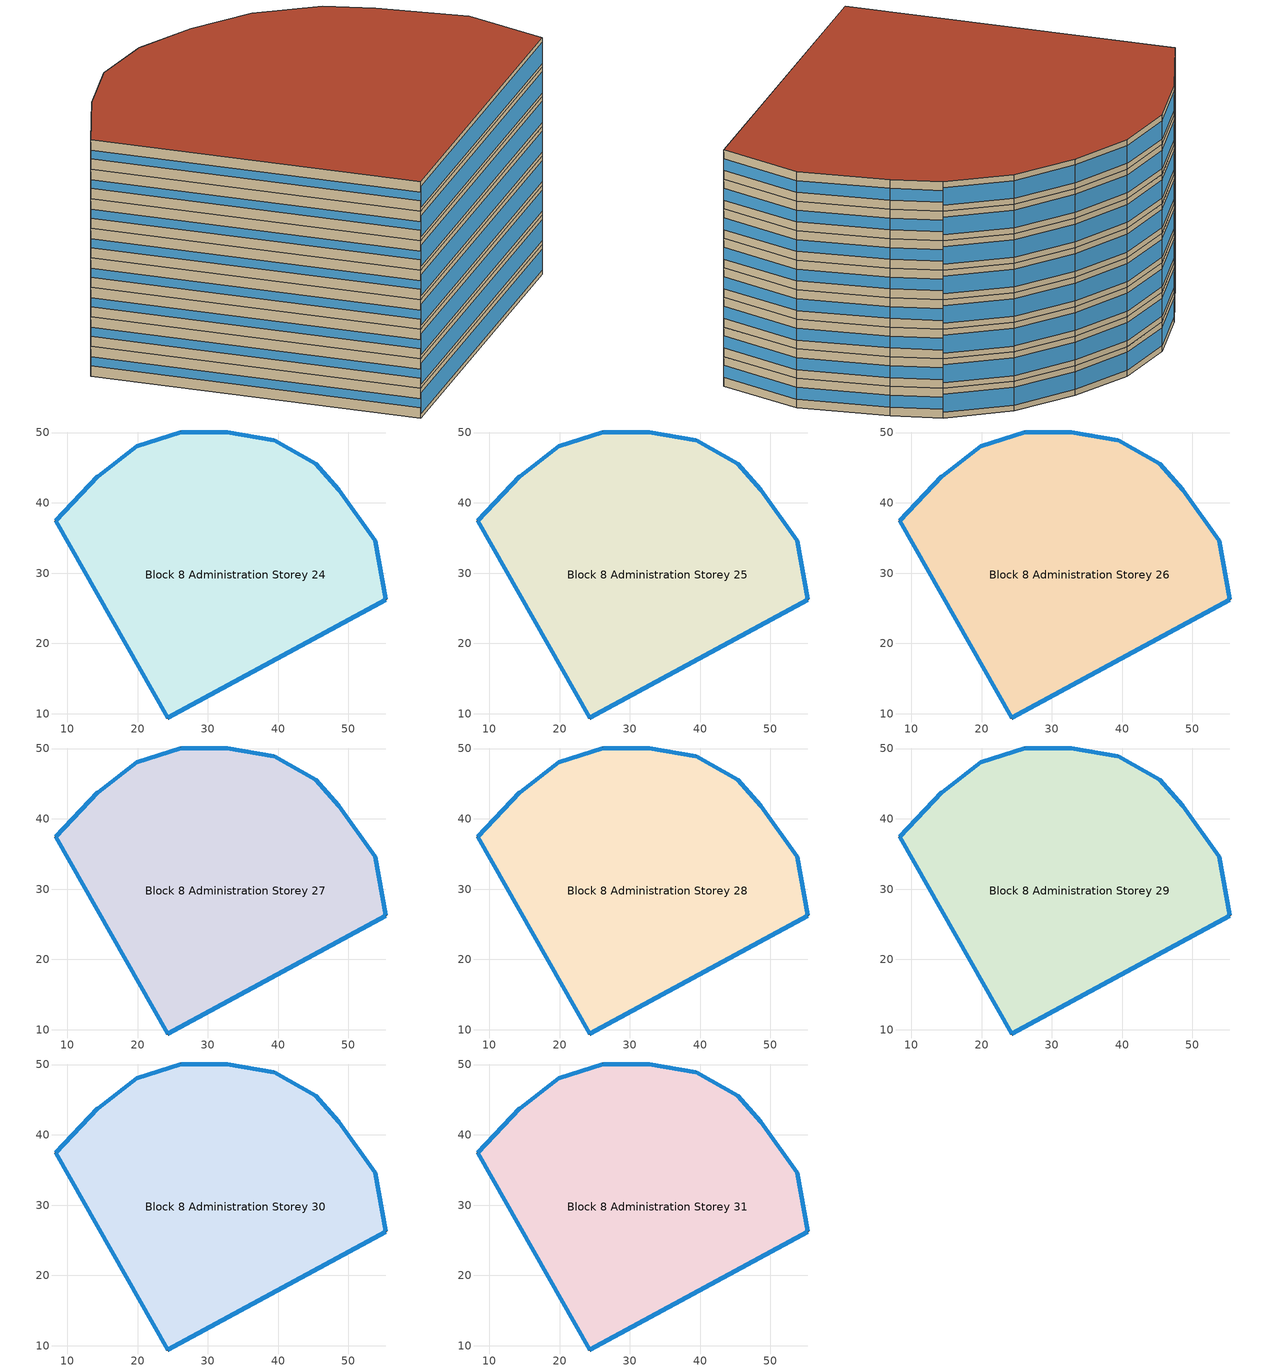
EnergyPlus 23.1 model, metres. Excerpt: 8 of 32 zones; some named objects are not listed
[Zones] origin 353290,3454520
Block 8 Administration Storey 24
 floor outside (Project Floor): 48.65,41.87 53.79,34.6 55.3,26.26 24.29,9.4 8.38,37.45 14.38,43.79 19.87,48.04 26.19,50.06 32.76,50.08 39.41,48.88 45.37,45.58 z72
 wall outside (Project Wall): 8.38,37.45 24.29,9.4 55.3,26.26 53.79,34.6 48.65,41.87 45.37,45.58 39.41,48.88 32.76,50.08 26.19,50.06 19.87,48.04 14.38,43.79 8.38,37.45 z72:75
 window (Administration_west_window_construction): 8.39,37.43 24.28,9.41 / 14.38,43.79 8.39,37.45 z73.05:73.95
 window (Administration_south_window_construction): 24.3,9.4 55.28,26.25 z72.45:74.55
 window (Administration_east_window_construction): 55.3,26.26 53.79,34.59 / 53.79,34.6 48.66,41.87 / 48.65,41.88 45.37,45.58 z72.9:74.1
 window (Administration_north_window_construction): 45.37,45.58 39.42,48.87 / 39.41,48.88 32.76,50.08 / 32.76,50.08 26.19,50.06 / 26.18,50.06 19.87,48.04 / 19.87,48.04 14.38,43.79 z72.6:74.4
 roof outside (Project Ceiling): 55.3,26.26 53.79,34.6 48.65,41.87 45.37,45.58 39.41,48.88 32.76,50.08 26.19,50.06 19.87,48.04 14.38,43.79 8.38,37.45 24.29,9.4 z75
Block 8 Administration Storey 25
 floor outside (Project Floor): 48.65,41.87 53.79,34.6 55.3,26.26 24.29,9.4 8.38,37.45 14.38,43.79 19.87,48.04 26.19,50.06 32.76,50.08 39.41,48.88 45.37,45.58 z75
 wall outside (Project Wall): 8.38,37.45 24.29,9.4 55.3,26.26 53.79,34.6 48.65,41.87 45.37,45.58 39.41,48.88 32.76,50.08 26.19,50.06 19.87,48.04 14.38,43.79 8.38,37.45 z75:78
 window (Administration_west_window_construction): 8.39,37.43 24.28,9.41 / 14.38,43.79 8.39,37.45 z76.05:76.95
 window (Administration_south_window_construction): 24.3,9.4 55.28,26.25 z75.45:77.55
 window (Administration_east_window_construction): 55.3,26.26 53.79,34.59 / 53.79,34.6 48.66,41.87 / 48.65,41.88 45.37,45.58 z75.9:77.1
 window (Administration_north_window_construction): 45.37,45.58 39.42,48.87 / 39.41,48.88 32.76,50.08 / 32.76,50.08 26.19,50.06 / 26.18,50.06 19.87,48.04 / 19.87,48.04 14.38,43.79 z75.6:77.4
 roof outside (Project Ceiling): 55.3,26.26 53.79,34.6 48.65,41.87 45.37,45.58 39.41,48.88 32.76,50.08 26.19,50.06 19.87,48.04 14.38,43.79 8.38,37.45 24.29,9.4 z78
Block 8 Administration Storey 26
 floor outside (Project Floor): 48.65,41.87 53.79,34.6 55.3,26.26 24.29,9.4 8.38,37.45 14.38,43.79 19.87,48.04 26.19,50.06 32.76,50.08 39.41,48.88 45.37,45.58 z78
 wall outside (Project Wall): 8.38,37.45 24.29,9.4 55.3,26.26 53.79,34.6 48.65,41.87 45.37,45.58 39.41,48.88 32.76,50.08 26.19,50.06 19.87,48.04 14.38,43.79 8.38,37.45 z78:81
 window (Administration_west_window_construction): 8.39,37.43 24.28,9.41 / 14.38,43.79 8.39,37.45 z79.05:79.95
 window (Administration_south_window_construction): 24.3,9.4 55.28,26.25 z78.45:80.55
 window (Administration_east_window_construction): 55.3,26.26 53.79,34.59 / 53.79,34.6 48.66,41.87 / 48.65,41.88 45.37,45.58 z78.9:80.1
 window (Administration_north_window_construction): 45.37,45.58 39.42,48.87 / 39.41,48.88 32.76,50.08 / 32.76,50.08 26.19,50.06 / 26.18,50.06 19.87,48.04 / 19.87,48.04 14.38,43.79 z78.6:80.4
 roof outside (Project Ceiling): 55.3,26.26 53.79,34.6 48.65,41.87 45.37,45.58 39.41,48.88 32.76,50.08 26.19,50.06 19.87,48.04 14.38,43.79 8.38,37.45 24.29,9.4 z81
Block 8 Administration Storey 27
 floor outside (Project Floor): 48.65,41.87 53.79,34.6 55.3,26.26 24.29,9.4 8.38,37.45 14.38,43.79 19.87,48.04 26.19,50.06 32.76,50.08 39.41,48.88 45.37,45.58 z81
 wall outside (Project Wall): 8.38,37.45 24.29,9.4 55.3,26.26 53.79,34.6 48.65,41.87 45.37,45.58 39.41,48.88 32.76,50.08 26.19,50.06 19.87,48.04 14.38,43.79 8.38,37.45 z81:84
 window (Administration_west_window_construction): 8.39,37.43 24.28,9.41 / 14.38,43.79 8.39,37.45 z82.05:82.95
 window (Administration_south_window_construction): 24.3,9.4 55.28,26.25 z81.45:83.55
 window (Administration_east_window_construction): 55.3,26.26 53.79,34.59 / 53.79,34.6 48.66,41.87 / 48.65,41.88 45.37,45.58 z81.9:83.1
 window (Administration_north_window_construction): 45.37,45.58 39.42,48.87 / 39.41,48.88 32.76,50.08 / 32.76,50.08 26.19,50.06 / 26.18,50.06 19.87,48.04 / 19.87,48.04 14.38,43.79 z81.6:83.4
 roof outside (Project Ceiling): 55.3,26.26 53.79,34.6 48.65,41.87 45.37,45.58 39.41,48.88 32.76,50.08 26.19,50.06 19.87,48.04 14.38,43.79 8.38,37.45 24.29,9.4 z84
Block 8 Administration Storey 28
 floor outside (Project Floor): 48.65,41.87 53.79,34.6 55.3,26.26 24.29,9.4 8.38,37.45 14.38,43.79 19.87,48.04 26.19,50.06 32.76,50.08 39.41,48.88 45.37,45.58 z84
 wall outside (Project Wall): 8.38,37.45 24.29,9.4 55.3,26.26 53.79,34.6 48.65,41.87 45.37,45.58 39.41,48.88 32.76,50.08 26.19,50.06 19.87,48.04 14.38,43.79 8.38,37.45 z84:87
 window (Administration_west_window_construction): 8.39,37.43 24.28,9.41 / 14.38,43.79 8.39,37.45 z85.05:85.95
 window (Administration_south_window_construction): 24.3,9.4 55.28,26.25 z84.45:86.55
 window (Administration_east_window_construction): 55.3,26.26 53.79,34.59 / 53.79,34.6 48.66,41.87 / 48.65,41.88 45.37,45.58 z84.9:86.1
 window (Administration_north_window_construction): 45.37,45.58 39.42,48.87 / 39.41,48.88 32.76,50.08 / 32.76,50.08 26.19,50.06 / 26.18,50.06 19.87,48.04 / 19.87,48.04 14.38,43.79 z84.6:86.4
 roof outside (Project Ceiling): 55.3,26.26 53.79,34.6 48.65,41.87 45.37,45.58 39.41,48.88 32.76,50.08 26.19,50.06 19.87,48.04 14.38,43.79 8.38,37.45 24.29,9.4 z87
Block 8 Administration Storey 29
 floor outside (Project Floor): 48.65,41.87 53.79,34.6 55.3,26.26 24.29,9.4 8.38,37.45 14.38,43.79 19.87,48.04 26.19,50.06 32.76,50.08 39.41,48.88 45.37,45.58 z87
 wall outside (Project Wall): 8.38,37.45 24.29,9.4 55.3,26.26 53.79,34.6 48.65,41.87 45.37,45.58 39.41,48.88 32.76,50.08 26.19,50.06 19.87,48.04 14.38,43.79 8.38,37.45 z87:90
 window (Administration_west_window_construction): 8.39,37.43 24.28,9.41 / 14.38,43.79 8.39,37.45 z88.05:88.95
 window (Administration_south_window_construction): 24.3,9.4 55.28,26.25 z87.45:89.55
 window (Administration_east_window_construction): 55.3,26.26 53.79,34.59 / 53.79,34.6 48.66,41.87 / 48.65,41.88 45.37,45.58 z87.9:89.1
 window (Administration_north_window_construction): 45.37,45.58 39.42,48.87 / 39.41,48.88 32.76,50.08 / 32.76,50.08 26.19,50.06 / 26.18,50.06 19.87,48.04 / 19.87,48.04 14.38,43.79 z87.6:89.4
 roof outside (Project Ceiling): 55.3,26.26 53.79,34.6 48.65,41.87 45.37,45.58 39.41,48.88 32.76,50.08 26.19,50.06 19.87,48.04 14.38,43.79 8.38,37.45 24.29,9.4 z90
Block 8 Administration Storey 30
 floor outside (Project Floor): 48.65,41.87 53.79,34.6 55.3,26.26 24.29,9.4 8.38,37.45 14.38,43.79 19.87,48.04 26.19,50.06 32.76,50.08 39.41,48.88 45.37,45.58 z90
 wall outside (Project Wall): 8.38,37.45 24.29,9.4 55.3,26.26 53.79,34.6 48.65,41.87 45.37,45.58 39.41,48.88 32.76,50.08 26.19,50.06 19.87,48.04 14.38,43.79 8.38,37.45 z90:93
 window (Administration_west_window_construction): 8.39,37.43 24.28,9.41 / 14.38,43.79 8.39,37.45 z91.05:91.95
 window (Administration_south_window_construction): 24.3,9.4 55.28,26.25 z90.45:92.55
 window (Administration_east_window_construction): 55.3,26.26 53.79,34.59 / 53.79,34.6 48.66,41.87 / 48.65,41.88 45.37,45.58 z90.9:92.1
 window (Administration_north_window_construction): 45.37,45.58 39.42,48.87 / 39.41,48.88 32.76,50.08 / 32.76,50.08 26.19,50.06 / 26.18,50.06 19.87,48.04 / 19.87,48.04 14.38,43.79 z90.6:92.4
 roof outside (Project Ceiling): 55.3,26.26 53.79,34.6 48.65,41.87 45.37,45.58 39.41,48.88 32.76,50.08 26.19,50.06 19.87,48.04 14.38,43.79 8.38,37.45 24.29,9.4 z93
Block 8 Administration Storey 31
 floor outside (Project Floor): 48.65,41.87 53.79,34.6 55.3,26.26 24.29,9.4 8.38,37.45 14.38,43.79 19.87,48.04 26.19,50.06 32.76,50.08 39.41,48.88 45.37,45.58 z93
 wall outside (Project Wall): 8.38,37.45 24.29,9.4 55.3,26.26 53.79,34.6 48.65,41.87 45.37,45.58 39.41,48.88 32.76,50.08 26.19,50.06 19.87,48.04 14.38,43.79 8.38,37.45 z93:96
 window (Administration_west_window_construction): 8.39,37.43 24.28,9.41 / 14.38,43.79 8.39,37.45 z94.05:94.95
 window (Administration_south_window_construction): 24.3,9.4 55.28,26.25 z93.45:95.55
 window (Administration_east_window_construction): 55.3,26.26 53.79,34.59 / 53.79,34.6 48.66,41.87 / 48.65,41.88 45.37,45.58 z93.9:95.1
 window (Administration_north_window_construction): 45.37,45.58 39.42,48.87 / 39.41,48.88 32.76,50.08 / 32.76,50.08 26.19,50.06 / 26.18,50.06 19.87,48.04 / 19.87,48.04 14.38,43.79 z93.6:95.4
 roof outside (Project Flat Roof): 55.3,26.26 53.79,34.6 48.65,41.87 45.37,45.58 39.41,48.88 32.76,50.08 26.19,50.06 19.87,48.04 14.38,43.79 8.38,37.45 24.29,9.4 z96
[Building]
Building_1: North Axis=0; Terrain=City; Loads Convergence Tolerance Value=0.04; Temperature Convergence Tolerance Value=0.4; Solar Distribution=FullExterior; Maximum Number of Warmup Days=25; Minimum Number of Warmup Days=6
[Site:Location]
CHN Design_Conditions: Latitude=30; Longitude=114; Time Zone=8; Elevation=12
[SIZINGPERIOD:DESIGNDAY] Day of Month=21; DryBulb Temperature Range Modifier Type=DefaultMultipliers; Humidity Condition Type=Wetbulb; Barometric Pressure=101181; Rain Indicator=No; Snow Indicator=No; Daylight Saving Time Indicator=No; Sky Clearness=0; Begin Environment Reset Mode=FullResetAtBeginEnvironment
Name | Month | Day Type | Maximum DryBulb Temperature | Daily DryBulb Temperature Range | Wetbulb or DewPoint at Maximum DryBulb | Wind Speed | Wind Direction | Solar Model Indicator | ASHRAE Clear Sky Optical Depth for Beam Irradiance taub | ASHRAE Clear Sky Optical Depth for Diffuse Irradiance taud
Ann Htg 99.6% Condns DB | 1 | WinterDesignDay | -10 | 0 | -4.8 | 1 | 340 | ASHRAEClearSky | 0 | 0
Ann Clg .4% Condns DB=>MWB | 7 | SummerDesignDay | 40 | 6.6 | 27.1 | 3.5 | 220 | ASHRAETau | 0.781 | 1.413
[MATERIAL]
DefaultMaterial: Roughness=Rough; Thickness=0.1; Conductivity=0.1; Density=1000; Specific Heat=1000; Thermal Absorptance=0.9; Solar Absorptance=0.7; Visible Absorptance=0.7
[WINDOWMATERIAL:SIMPLEGLAZINGSYSTEM] UFactor=3; Visible Transmittance=0.6
Name | Solar Heat Gain Coefficient
Administration_east_window; Administration_south_window; Administration_west_window | 0.3
Administration_north_window | 0.35
[CONSTRUCTION]
Project Wall; Project Floor; Project Flat Roof; Project Ceiling: DefaultMaterial
Administration_east_window_construction: Administration_east_window
Administration_south_window_construction: Administration_south_window
Administration_west_window_construction: Administration_west_window
Administration_north_window_construction: Administration_north_window
[SPACE] Ceiling Height=autocalculate; Volume=autocalculate; Floor Area=autocalculate; Space Type=Administration
Name | Zone
Block 8 Administration Storey 24_space | Block 8 Administration Storey 24
Block 8 Administration Storey 25_space | Block 8 Administration Storey 25
Block 8 Administration Storey 26_space | Block 8 Administration Storey 26
Block 8 Administration Storey 27_space | Block 8 Administration Storey 27
Block 8 Administration Storey 28_space | Block 8 Administration Storey 28
Block 8 Administration Storey 29_space | Block 8 Administration Storey 29
Block 8 Administration Storey 30_space | Block 8 Administration Storey 30
Block 8 Administration Storey 31_space | Block 8 Administration Storey 31
[SPACELIST]
Administration: Block 8 Administration Storey 0_space, Block 8 Administration Storey 1_space, Block 8 Administration Storey 2_space, Block 8 Administration Storey 3_space, Block 8 Administration Storey 4_space, Block 8 Administration Storey 5_space, Block 8 Administration Storey 6_space, Block 8 Administration Storey 7_space, Block 8 Administration Storey 8_space, Block 8 Administration Storey 9_space, Block 8 Administration Storey 10_space, Block 8 Administration Storey 11_space, Block 8 Administration Storey 12_space, Block 8 Administration Storey 13_space, Block 8 Administration Storey 14_space, Block 8 Administration Storey 15_space, Block 8 Administration Storey 16_space, Block 8 Administration Storey 17_space, Block 8 Administration Storey 18_space, Block 8 Administration Storey 19_space, Block 8 Administration Storey 20_space, Block 8 Administration Storey 21_space, Block 8 Administration Storey 22_space, Block 8 Administration Storey 23_space, Block 8 Administration Storey 24_space, Block 8 Administration Storey 25_space, Block 8 Administration Storey 26_space, Block 8 Administration Storey 27_space, Block 8 Administration Storey 28_space, Block 8 Administration Storey 29_space, Block 8 Administration Storey 30_space, Block 8 Administration Storey 31_space
[ZONE] Type=1; Multiplier=1; Ceiling Height=autocalculate; Volume=autocalculate; Floor Area=autocalculate; Part of Total Floor Area=Yes
Block 8 Administration Storey 24; Block 8 Administration Storey 25; Block 8 Administration Storey 26; Block 8 Administration Storey 27; Block 8 Administration Storey 28; Block 8 Administration Storey 29; Block 8 Administration Storey 30; Block 8 Administration Storey 31
[PEOPLE]
People_for_administration: Zone or ZoneList or Space or SpaceList=Administration; Number of People Schedule=SeasonalSchedule_Schedule_administration_people; Number of People Calculation Method=People/Area; People per Floor Area=0.125; Fraction Radiant=0.3; Sensible Heat Fraction=autocalculate; Activity Level Schedule=SeasonalSchedule_Schedule_administration_activity; Carbon Dioxide Generation Rate=3.82e-08; Enable ASHRAE 55 Comfort Warnings=No; Mean Radiant Temperature Calculation Type=ZoneAveraged; Clothing Insulation Calculation Method=ClothingInsulationSchedule; Cold Stress Temperature Threshold=15.56; Heat Stress Temperature Threshold=30
[LIGHTS]
Light_for_administration: Zone or ZoneList or Space or SpaceList=Administration; Schedule=SeasonalSchedule_administration_lighting; Design Level Calculation Method=Watts/Area; Watts per Zone Floor Area=8; Return Air Fraction=0; Fraction Radiant=0.32; Fraction Visible=0.25; Fraction Replaceable=1; EndUse Subcategory=General; Return Air Fraction Calculated from Plenum Temperature=No; Return Air Fraction Function of Plenum Temperature Coefficient 1=0; Return Air Fraction Function of Plenum Temperature Coefficient 2=0
[ELECTRICEQUIPMENT]
Equipment_for_administration: Zone or ZoneList or Space or SpaceList=Administration; Schedule=SeasonalSchedule_Schedule_administration_equipment; Design Level Calculation Method=Watts/Area; Watts per Zone Floor Area=15; Fraction Latent=0; Fraction Radiant=0; Fraction Lost=0; EndUse Subcategory=Electric Equipment
[DAYLIGHTING:CONTROLS] Illuminance Setpoint at Reference Point 1=300
Name | Zone or Space | Glare Calculation Daylighting Reference Point | Daylighting Reference Point 1
Dlight_Block 8 Administration Storey 24 | Block 8 Administration Storey 24 | Rpoint_Block 8 Administration Storey 24 | Rpoint_Block 8 Administration Storey 24
Dlight_Block 8 Administration Storey 25 | Block 8 Administration Storey 25 | Rpoint_Block 8 Administration Storey 25 | Rpoint_Block 8 Administration Storey 25
Dlight_Block 8 Administration Storey 26 | Block 8 Administration Storey 26 | Rpoint_Block 8 Administration Storey 26 | Rpoint_Block 8 Administration Storey 26
Dlight_Block 8 Administration Storey 27 | Block 8 Administration Storey 27 | Rpoint_Block 8 Administration Storey 27 | Rpoint_Block 8 Administration Storey 27
Dlight_Block 8 Administration Storey 28 | Block 8 Administration Storey 28 | Rpoint_Block 8 Administration Storey 28 | Rpoint_Block 8 Administration Storey 28
Dlight_Block 8 Administration Storey 29 | Block 8 Administration Storey 29 | Rpoint_Block 8 Administration Storey 29 | Rpoint_Block 8 Administration Storey 29
Dlight_Block 8 Administration Storey 30 | Block 8 Administration Storey 30 | Rpoint_Block 8 Administration Storey 30 | Rpoint_Block 8 Administration Storey 30
Dlight_Block 8 Administration Storey 31 | Block 8 Administration Storey 31 | Rpoint_Block 8 Administration Storey 31 | Rpoint_Block 8 Administration Storey 31
[HVACTEMPLATE:ZONE:IDEALLOADSAIRSYSTEM] Template Thermostat=Thermostat_for_administration; Maximum Heating Supply Air Temperature=50; Minimum Cooling Supply Air Temperature=13; Maximum Heating Supply Air Humidity Ratio=0.0156; Minimum Cooling Supply Air Humidity Ratio=0.0077; Heating Limit=NoLimit; Cooling Limit=NoLimit; Dehumidification Control Type=ConstantSensibleHeatRatio; Cooling Sensible Heat Ratio=0.7; Dehumidification Setpoint=60; Humidification Control Type=None; Humidification Setpoint=30; Outdoor Air Method=DetailedSpecification; Outdoor Air Flow Rate per Person=0.00944; Outdoor Air Flow Rate per Zone Floor Area=0; Outdoor Air Flow Rate per Zone=0; Design Specification Outdoor Air Object=Ventilation_for_administration; Demand Controlled Ventilation Type=None; Outdoor Air Economizer Type=NoEconomizer; Heat Recovery Type=None; Sensible Heat Recovery Effectiveness=0.7; Latent Heat Recovery Effectiveness=0.65
Block 8 Administration Storey 24; Block 8 Administration Storey 25; Block 8 Administration Storey 26; Block 8 Administration Storey 27; Block 8 Administration Storey 28; Block 8 Administration Storey 29; Block 8 Administration Storey 30; Block 8 Administration Storey 31
[DESIGNSPECIFICATION:OUTDOORAIR]
Ventilation_for_administration: Outdoor Air Method=Flow/Person; Outdoor Air Flow per Person=0.00833333; Outdoor Air Flow per Zone Floor Area=0; Outdoor Air Flow per Zone=0; Outdoor Air Flow Air Changes per Hour=0
[SCHEDULE:DAY:HOURLY]
Schedule_administration_lighting_weekday_hourly: 0.2, 0.2, 0.2, 0.2, 0.2, 0.2, 0.2, 0.5, 0.95, 0.95, 0.95, 0.8, 0.8, 0.95, 0.95, 0.95, 0.95, 0.95, 0.3, 0.2, 0.2, 0.2, 0.2, 0.2
Schedule_administration_lighting_holiday_hourly: 0.2, 0.2, 0.2, 0.2, 0.2, 0.2, 0.2, 0.25, 0.475, 0.475, 0.475, 0.4, 0.4, 0.475, 0.475, 0.475, 0.475, 0.475, 0.2, 0.2, 0.2, 0.2, 0.2, 0.2
Schedule_administration_equipment_weekday_hourly: 0.2, 0.2, 0.2, 0.2, 0.2, 0.2, 0.2, 0.5, 0.95, 0.95, 0.95, 0.5, 0.5, 0.95, 0.95, 0.95, 0.95, 0.3, 0.2, 0.2, 0.2, 0.2, 0.2, 0.2
Schedule_administration_equipment_holiday_hourly: 0.2, 0.2, 0.2, 0.2, 0.2, 0.2, 0.2, 0.25, 0.475, 0.475, 0.475, 0.25, 0.25, 0.475, 0.475, 0.475, 0.475, 0.2, 0.2, 0.2, 0.2, 0.2, 0.2, 0.2
Schedule_administration_people_weekday_hourly: 0, 0, 0, 0, 0, 0, 0.1, 0.5, 0.95, 0.95, 0.95, 0.8, 0.8, 0.95, 0.95, 0.95, 0.95, 0.3, 0.1, 0, 0, 0, 0, 0
Schedule_administration_people_holiday_hourly: 0, 0, 0, 0, 0, 0, 0.02, 0.1, 0.19, 0.19, 0.19, 0.16, 0.16, 0.19, 0.19, 0.19, 0.19, 0.06, 0.02, 0, 0, 0, 0, 0
Schedule_administration_activity_weekday_hourly; Schedule_administration_activity_holiday_hourly: 144, 144, 144, 144, 144, 144, 144, 144, 144, 144, 144, 144, 144, 144, 144, 144, 144, 144, 144, 144, 144, 144, 144, 144
[SCHEDULE:WEEK:DAILY]
Schedule_administration_lighting_weekly: Schedule_administration_lighting_holiday_hourly, Schedule_administration_lighting_weekday_hourly, Schedule_administration_lighting_weekday_hourly, Schedule_administration_lighting_weekday_hourly, Schedule_administration_lighting_weekday_hourly, Schedule_administration_lighting_weekday_hourly, Schedule_administration_lighting_holiday_hourly, Schedule_administration_lighting_holiday_hourly, Schedule_administration_lighting_weekday_hourly, Schedule_administration_lighting_weekday_hourly, Schedule_administration_lighting_holiday_hourly, Schedule_administration_lighting_holiday_hourly
Schedule_administration_equipment_weekly: Schedule_administration_equipment_holiday_hourly, Schedule_administration_equipment_weekday_hourly, Schedule_administration_equipment_weekday_hourly, Schedule_administration_equipment_weekday_hourly, Schedule_administration_equipment_weekday_hourly, Schedule_administration_equipment_weekday_hourly, Schedule_administration_equipment_holiday_hourly, Schedule_administration_equipment_holiday_hourly, Schedule_administration_equipment_weekday_hourly, Schedule_administration_equipment_weekday_hourly, Schedule_administration_equipment_holiday_hourly, Schedule_administration_equipment_holiday_hourly
Schedule_administration_people_weekly: Schedule_administration_people_holiday_hourly, Schedule_administration_people_weekday_hourly, Schedule_administration_people_weekday_hourly, Schedule_administration_people_weekday_hourly, Schedule_administration_people_weekday_hourly, Schedule_administration_people_weekday_hourly, Schedule_administration_people_holiday_hourly, Schedule_administration_people_holiday_hourly, Schedule_administration_people_weekday_hourly, Schedule_administration_people_weekday_hourly, Schedule_administration_people_holiday_hourly, Schedule_administration_people_holiday_hourly
Schedule_administration_activity_weekly: Schedule_administration_activity_holiday_hourly, Schedule_administration_activity_weekday_hourly, Schedule_administration_activity_weekday_hourly, Schedule_administration_activity_weekday_hourly, Schedule_administration_activity_weekday_hourly, Schedule_administration_activity_weekday_hourly, Schedule_administration_activity_holiday_hourly, Schedule_administration_activity_holiday_hourly, Schedule_administration_activity_weekday_hourly, Schedule_administration_activity_weekday_hourly, Schedule_administration_activity_holiday_hourly, Schedule_administration_activity_holiday_hourly
[SCHEDULE:YEAR]
SeasonalSchedule_administration_lighting: Schedule_administration_lighting_weekly, 1, 1, 12, 31
SeasonalSchedule_Schedule_administration_equipment: Schedule_administration_equipment_weekly, 1, 1, 12, 31
SeasonalSchedule_Schedule_administration_people: Schedule_administration_people_weekly, 1, 1, 12, 31
SeasonalSchedule_Schedule_administration_activity: Schedule_administration_activity_weekly, 1, 1, 12, 31
